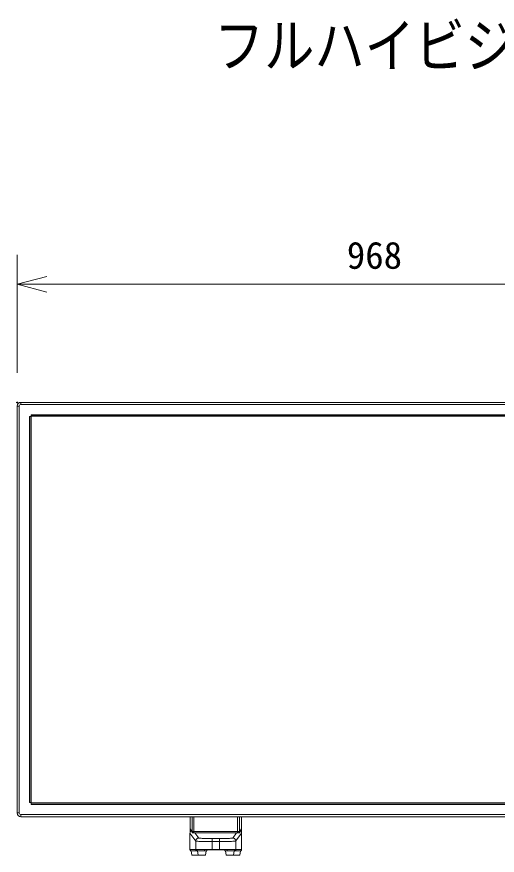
# Model space of a CAD drawing. Units: millimetres, scale not verified. Extents: x -63 to 62, y -56 to 57.
# Drawn here: x -48.9 to -16.3, y 0 to 56.8 of the extents above; entities that cross this region are included whole.
import ezdxf
from ezdxf.enums import TextEntityAlignment as Align

# ---------------------------------------------------------------- set-up
doc = ezdxf.new("R2010")
doc.units = ezdxf.units.MM
doc.header["$LTSCALE"] = 0.125
doc.header["$PDMODE"] = 32
doc.header["$PDSIZE"] = 0.0625
for name, color, linetype, lineweight in [('0-0_0', 7, 'Continuous', 9), ('0-5_GAIKEI', 1, 'Continuous', 18), ('0-6_SUNPO', 7, 'Continuous', 9)]:
    doc.layers.add(name, color=color, linetype=linetype, lineweight=lineweight)
doc.layers.add('0-2_MOJI1', color=7, linetype='Continuous')
doc.layers.add('0-4_Defpoints', color=7, linetype='Continuous')
doc.styles.add('ＭＳ ゴシック', font='')
doc.styles.get('ＭＳ ゴシック').set_extended_font_data('MS Gothic')

# ---------------------------------------------------------------- blocks, each defined once
blk = doc.blocks.new('_OPEN30')
at = {"layer": '0-0_0'}
blk.add_line((0, 0), (-1, 0), dxfattribs=at)
blk.add_lwpolyline([(-1, 0.26795), (0, 0), (-1, -0.26795)], dxfattribs=at)
blk = doc.blocks.new('D6')
at = {"layer": '0-4_Defpoints'}
for p in [(-7.5009, 42.0937), (-55.9009, 34.0937), (-7.5009, 34.0937)]:
    blk.add_point(p, dxfattribs=at)
at = {"layer": '0-6_SUNPO'}
for p, q in [((-55.9009, 36.0937), (-55.9009, 44.0937)), ((-7.5009, 36.0937), (-7.5009, 44.0937)), ((-53.9009, 42.0937), (-9.5009, 42.0937))]:
    blk.add_line(p, q, dxfattribs=at)
at = {"layer": '0-6_SUNPO', "xscale": 2, "yscale": 2, "rotation": 180}
blk.add_blockref('_OPEN30', (-55.9009, 42.0937), dxfattribs=at)
at = {"layer": '0-6_SUNPO', "xscale": 2, "yscale": 2}
blk.add_blockref('_OPEN30', (-7.5009, 42.0937), dxfattribs=at)
at = {"layer": '0-6_SUNPO', "style": 'ＭＳ ゴシック'}
blk.add_text('968', height=1.833, dxfattribs=at).set_placement((-33.5759, 42.5937), align=Align.BOTTOM_LEFT)

msp = doc.modelspace()

# ---------------------------------------------------------------- linework, layer by layer
at = {"layer": '0-5_GAIKEI', "color": 7}
for p, q in [((-48.5894, 30.6892), (-0.6877, 30.6892)), ((-48.8386, 30.44), (-48.8386, 2.8934)), ((-0.6877, 2.6442), (-48.5894, 2.6442))]:
    msp.add_line(p, q, dxfattribs=at)
at = {"layer": '0-5_GAIKEI'}
for p, q in [((-48.5894, 30.5482), (-48.5894, 30.6892)), ((-48.6975, 30.44), (-48.8386, 30.44)), ((-48.6975, 30.44), (-48.6975, 2.8934)), ((-0.6877, 30.5482), (-48.5894, 30.5482)), ((-48.0047, 29.7348), (-48.0047, 3.5976)), ((-48.0047, 29.734), (-47.927, 29.734)), ((-47.9274, 29.7281), (-47.9274, 3.6053)), ((-47.9005, 29.7511), (-1.3767, 29.7511)), ((-47.9005, 3.5823), (-47.9005, 29.7511)), ((-1.3929, 29.8554), (-47.8851, 29.8554)), ((-47.8833, 29.8203), (-47.8837, 29.8554)), ((-47.8833, 29.8203), (-47.8833, 29.7777)), ((-1.3997, 29.7781), (-47.8774, 29.7781)), ((-47.9696, 3.5994), (-48.0048, 3.5991)), ((-47.9696, 3.5994), (-47.927, 3.5994)), ((-1.3767, 3.5823), (-47.9005, 3.5823)), ((-47.8842, 3.478), (-1.392, 3.478)), ((-47.8833, 3.5557), (-47.8833, 3.478)), ((-1.3997, 3.5553), (-47.8774, 3.5553)), ((-48.6975, 2.8934), (-48.8386, 2.8934)), ((-48.5894, 2.7852), (-0.6877, 2.7852)), ((-48.5894, 2.7852), (-48.5894, 2.6442)), ((-37.13, 2.1102), (-37.1285, 2.3917)), ((-37.1286, 2.0873), (-37.127, 2.3442)), ((-37.1285, 2.3917), (-37.1264, 2.6442)), ((-37.127, 2.3442), (-37.1249, 2.5949)), ((-37.1249, 2.5949), (-37.1243, 2.6442)), ((-36.9917, 2.6442), (-36.9917, 1.6476)), ((-36.8668, 1.5419), (-36.8668, 2.6442)), ((-33.9103, 1.5419), (-33.9103, 2.6442)), ((-33.7854, 1.6476), (-33.7854, 2.6442)), ((-33.6528, 2.6442), (-33.6522, 2.5949)), ((-33.6524, 2.6442), (-33.6498, 2.3956)), ((-33.6522, 2.5949), (-33.6501, 2.3442)), ((-33.6501, 2.3442), (-33.6485, 2.0873)), ((-33.6498, 2.3956), (-33.6476, 2.1142)), ((-37.1308, 1.5742), (-37.1307, 1.828)), ((-37.1307, 1.828), (-37.13, 2.1102)), ((-37.1295, 1.8232), (-37.1307, 1.8232)), ((-37.1296, 1.8264), (-37.1286, 2.0873)), ((-37.1271, 1.8041), (-37.1296, 1.8264)), ((-37.1296, 1.8264), (-37.0133, 1.6714)), ((-37.1197, 1.783), (-37.1271, 1.8041)), ((-37.1096, 1.7664), (-37.1197, 1.783)), ((-36.9934, 1.6114), (-37.1096, 1.7664)), ((-33.6675, 1.7664), (-33.772, 1.6271)), ((-33.7638, 1.6714), (-33.6476, 1.8264)), ((-33.6675, 1.7664), (-33.6574, 1.783)), ((-33.6574, 1.783), (-33.6501, 1.8041)), ((-33.6501, 1.8041), (-33.6476, 1.8264)), ((-33.6485, 2.0873), (-33.6476, 1.8264)), ((-33.6476, 2.1142), (-33.6461, 1.8264)), ((-33.6461, 1.8274), (-33.6476, 1.8274)), ((-33.6461, 1.8264), (-33.6455, 1.5754)), ((-37.1345, 1.562), (-37.1383, 1.523)), ((-37.1383, 1.523), (-37.1373, 0.4238)), ((-37.1383, 1.523), (-36.7422, 0.9959)), ((-37.1231, 1.5995), (-37.1345, 1.562)), ((-37.1047, 1.6341), (-37.1231, 1.5995)), ((-37.0798, 1.6644), (-37.1047, 1.6341)), ((-37.051, 1.6882), (-37.0798, 1.6644)), ((-37.0133, 1.6764), (-37.0133, 1.6714)), ((-36.9917, 1.6476), (-37.0133, 1.6764)), ((-37.0133, 1.6714), (-37.0096, 1.6714)), ((-37.0108, 1.6491), (-37.0133, 1.6714)), ((-37.0035, 1.628), (-37.0108, 1.6491)), ((-36.9934, 1.6114), (-37.0035, 1.628)), ((-36.9925, 1.6102), (-36.9934, 1.6114)), ((-36.9925, 1.6453), (-36.9908, 1.6448)), ((-36.9908, 1.5449), (-36.9925, 1.5453)), ((-36.9917, 1.6476), (-36.988, 1.6467)), ((-36.9908, 1.6448), (-36.9858, 1.6444)), ((-36.9858, 1.5445), (-36.9908, 1.5449)), ((-36.988, 1.6467), (-36.9784, 1.6458)), ((-36.9858, 1.6444), (-36.9778, 1.644)), ((-36.9778, 1.5441), (-36.9858, 1.5445)), ((-36.9784, 1.6458), (-36.9633, 1.6449)), ((-36.9778, 1.644), (-36.9675, 1.6438)), ((-36.9675, 1.5438), (-36.9778, 1.5441)), ((-36.9675, 1.6438), (-36.9554, 1.6436)), ((-36.9554, 1.5436), (-36.9675, 1.5438)), ((-36.9633, 1.6449), (-36.9436, 1.6443)), ((-36.9554, 1.6436), (-36.9425, 1.6435)), ((-36.9425, 1.5436), (-36.9554, 1.5436)), ((-36.9436, 1.6443), (-36.9202, 1.6438)), ((-36.9425, 1.6435), (-36.9425, 1.5436)), ((-36.9425, 1.5436), (-36.8668, 1.5436)), ((-36.9202, 1.6438), (-36.8941, 1.6435)), ((-36.8941, 1.6435), (-36.8668, 1.6434)), ((-36.8668, 1.6419), (-33.9103, 1.6419)), ((-33.9103, 1.5419), (-36.8668, 1.5419)), ((-36.8023, 1.5419), (-36.5425, 1.1961)), ((-36.6838, 1.1373), (-36.7087, 1.107)), ((-36.6535, 1.1622), (-36.6838, 1.1373)), ((-36.619, 1.1808), (-36.6535, 1.1622)), ((-36.5815, 1.1922), (-36.619, 1.1808)), ((-36.5425, 1.1961), (-36.5815, 1.1922)), ((-36.5425, 1.1961), (-36.5334, 1.1924)), ((-36.5334, 1.1924), (-36.5117, 1.1888)), ((-36.5117, 1.1888), (-36.4777, 1.1853)), ((-36.4777, 1.1853), (-36.432, 1.182)), ((-36.432, 1.182), (-36.3752, 1.1789)), ((-36.3752, 1.1789), (-36.308, 1.176)), ((-36.308, 1.176), (-36.2314, 1.1735)), ((-36.2314, 1.1735), (-36.1466, 1.1713)), ((-36.1466, 1.1713), (-36.0546, 1.1695)), ((-36.0546, 1.1695), (-35.9569, 1.1681)), ((-35.9569, 1.1681), (-35.8547, 1.1671)), ((-35.8547, 1.1671), (-35.7495, 1.1665)), ((-35.7495, 1.1665), (-35.6428, 1.1664)), ((-35.6428, 1.1664), (-35.1343, 1.1669)), ((-35.1343, 1.1669), (-35.0276, 1.1672)), ((-35.0276, 1.1672), (-34.9224, 1.1679)), ((-34.9224, 1.1679), (-34.8203, 1.1691)), ((-34.8203, 1.1691), (-34.7225, 1.1707)), ((-34.7225, 1.1707), (-34.6305, 1.1727)), ((-34.6305, 1.1727), (-34.5457, 1.175)), ((-34.5457, 1.175), (-34.4691, 1.1777)), ((-34.4691, 1.1777), (-34.402, 1.1807)), ((-34.402, 1.1807), (-34.3451, 1.1839)), ((-34.3451, 1.1839), (-34.2994, 1.1873)), ((-34.2994, 1.1873), (-34.2654, 1.1909)), ((-34.2654, 1.1909), (-34.2438, 1.1945)), ((-34.2438, 1.1945), (-34.2346, 1.1982)), ((-34.2346, 1.1982), (-33.9768, 1.5419)), ((-34.2346, 1.1982), (-34.1956, 1.1944)), ((-34.1956, 1.1944), (-34.1581, 1.183)), ((-34.1581, 1.183), (-34.1235, 1.1646)), ((-34.1235, 1.1646), (-34.0932, 1.1397)), ((-34.0932, 1.1397), (-34.0683, 1.1094)), ((-34.0345, 0.9984), (-33.6385, 1.5262)), ((-33.883, 1.6435), (-33.9103, 1.6434)), ((-33.9103, 1.5436), (-33.822, 1.5436)), ((-33.857, 1.6438), (-33.883, 1.6435)), ((-33.8773, 1.6435), (-33.822, 1.6435)), ((-33.8335, 1.6443), (-33.857, 1.6438)), ((-33.8138, 1.6449), (-33.8335, 1.6443)), ((-33.822, 1.6435), (-33.8091, 1.6436)), ((-33.822, 1.6435), (-33.822, 1.5436)), ((-33.8091, 1.5436), (-33.822, 1.5436)), ((-33.7988, 1.6458), (-33.8138, 1.6449)), ((-33.8091, 1.6436), (-33.797, 1.6438)), ((-33.797, 1.5438), (-33.8091, 1.5436)), ((-33.7891, 1.6467), (-33.7988, 1.6458)), ((-33.797, 1.6438), (-33.7866, 1.644)), ((-33.7866, 1.5441), (-33.797, 1.5438)), ((-33.7854, 1.6476), (-33.7891, 1.6467)), ((-33.7866, 1.644), (-33.7787, 1.6444)), ((-33.7787, 1.5445), (-33.7866, 1.5441)), ((-33.7854, 1.6476), (-33.7638, 1.6764)), ((-33.7787, 1.6444), (-33.7737, 1.6448)), ((-33.7737, 1.5449), (-33.7787, 1.5445)), ((-33.7737, 1.6448), (-33.772, 1.6453)), ((-33.772, 1.5453), (-33.7737, 1.5449)), ((-33.772, 1.6453), (-33.772, 1.6654)), ((-33.772, 1.6328), (-33.7663, 1.6491)), ((-33.772, 1.6453), (-33.772, 1.5453)), ((-33.7638, 1.6714), (-33.7675, 1.6714)), ((-33.7663, 1.6491), (-33.7638, 1.6714)), ((-33.7638, 1.6764), (-33.7638, 1.6714)), ((-33.7247, 1.6901), (-33.6972, 1.6675)), ((-33.6972, 1.6675), (-33.6723, 1.6372)), ((-33.6723, 1.6372), (-33.6538, 1.6027)), ((-33.6538, 1.6027), (-33.6424, 1.5652)), ((-33.6424, 1.5652), (-33.6385, 1.5262)), ((-33.6385, 1.5262), (-33.6375, 0.427)), ((-36.7384, 1.0349), (-36.7422, 0.9959)), ((-36.7422, 0.9959), (-36.7417, 0.4245)), ((-36.7422, 0.9959), (-36.7311, 0.9914)), ((-36.7271, 1.0724), (-36.7384, 1.0349)), ((-36.7311, 0.9914), (-36.7046, 0.9869)), ((-36.7087, 1.107), (-36.7271, 1.0724)), ((-36.7046, 0.9869), (-36.6631, 0.9826)), ((-36.6631, 0.9826), (-36.6072, 0.9786)), ((-36.6072, 0.9786), (-36.5377, 0.9748)), ((-36.5377, 0.9748), (-36.4556, 0.9713)), ((-36.4556, 0.9713), (-36.3621, 0.9682)), ((-36.3621, 0.9682), (-36.2584, 0.9655)), ((-36.2584, 0.9655), (-36.146, 0.9633)), ((-35.9016, 0.9604), (-35.773, 0.9597)), ((-35.773, 0.9597), (-35.6426, 0.9595)), ((-35.6426, 0.9595), (-35.1341, 0.96)), ((-35.1341, 0.96), (-35.0037, 0.9604)), ((-35.0037, 0.9604), (-34.8752, 0.9613)), ((-34.8752, 0.9613), (-34.7503, 0.9628)), ((-34.7503, 0.9628), (-34.6308, 0.9647)), ((-34.6308, 0.9647), (-34.5184, 0.9671)), ((-34.5184, 0.9671), (-34.4147, 0.97)), ((-34.4147, 0.97), (-34.3211, 0.9733)), ((-34.3211, 0.9733), (-34.239, 0.9769)), ((-34.239, 0.9769), (-34.1696, 0.9808)), ((-34.1696, 0.9808), (-34.1137, 0.985)), ((-34.1137, 0.985), (-34.0722, 0.9893)), ((-34.0722, 0.9893), (-34.0457, 0.9938)), ((-34.0683, 1.1094), (-34.0498, 1.0749)), ((-34.0498, 1.0749), (-34.0384, 1.0374)), ((-34.0457, 0.9938), (-34.0345, 0.9984)), ((-34.0384, 1.0374), (-34.0345, 0.9984)), ((-34.0345, 0.9984), (-34.034, 0.4295)), ((-37.1373, 0.4238), (-36.7418, 0.4245)), ((-37.1353, 0.4043), (-37.1373, 0.4238)), ((-37.1296, 0.3855), (-37.1353, 0.4043)), ((-37.1203, 0.3683), (-37.1296, 0.3855)), ((-37.1078, 0.3531), (-37.1203, 0.3683)), ((-37.0927, 0.3407), (-37.1078, 0.3531)), ((-37.0754, 0.3315), (-37.0927, 0.3407)), ((-37.0566, 0.3259), (-37.0754, 0.3315)), ((-37.0371, 0.3242), (-37.0637, 0.3242)), ((-37.0637, 0.3242), (-37.0156, 0.0467)), ((-37.0396, 0.3242), (-37.0566, 0.3259)), ((-37.0371, 0.324), (-36.0023, 0.3259)), ((-37.0156, 0.0467), (-36.591, 0.0471)), ((-37.0008, 0.0343), (-36.526, 0.0347)), ((-36.7637, 0.3245), (-36.6482, 0.3246)), ((-36.7483, 0.4245), (-36.7484, 0.427)), ((-36.7464, 0.405), (-36.7484, 0.4245)), ((-35.3879, 0.427), (-36.7483, 0.427)), ((-36.7407, 0.3863), (-36.7464, 0.405)), ((-36.7417, 0.4245), (-36.7418, 0.4245)), ((-36.7417, 0.4258), (-36.7417, 0.427)), ((-36.7417, 0.4245), (-36.7417, 0.4258)), ((-36.7322, 0.4245), (-36.7417, 0.4245)), ((-36.7314, 0.369), (-36.7407, 0.3863)), ((-34.0339, 0.4295), (-36.7322, 0.4245)), ((-36.7189, 0.3539), (-36.7314, 0.369)), ((-36.7038, 0.3414), (-36.7189, 0.3539)), ((-36.6865, 0.3322), (-36.7038, 0.3414)), ((-36.6677, 0.3266), (-36.6865, 0.3322)), ((-36.6482, 0.3247), (-36.6677, 0.3266)), ((-36.6482, 0.3247), (-36.6484, 0.4247)), ((-35.6421, 0.4268), (-36.6418, 0.4247)), ((-36.6391, 0.3247), (-36.591, 0.0475)), ((-36.591, 0.0475), (-36.0867, 0.0479)), ((-36.5762, 0.035), (-36.1015, 0.0355)), ((-36.1484, 0.3254), (-36.3391, 0.3253)), ((-36.1486, 0.4256), (-36.1484, 0.3256)), ((-36.0391, 0.3255), (-36.0867, 0.0479)), ((-36.0025, 0.4259), (-36.0023, 0.3259)), ((-36.0024, 0.3955), (-34.7732, 0.3969)), ((-34.7732, 0.427), (-34.134, 0.427)), ((-34.7732, 0.427), (-34.7732, 0.327)), ((-34.5482, 0.327), (-34.7732, 0.327)), ((-34.7389, 0.327), (-34.691, 0.0494)), ((-34.691, 0.0494), (-33.7613, 0.0494)), ((-34.6762, 0.037), (-33.776, 0.037)), ((-34.6271, 0.427), (-34.6271, 0.327)), ((-34.5928, 0.4284), (-34.5928, 0.427)), ((-34.5485, 0.427), (-34.5485, 0.4285)), ((-34.5482, 0.327), (-34.3435, 0.327)), ((-34.4639, 0.427), (-34.4639, 0.4287)), ((-34.4139, 0.427), (-34.4139, 0.4288)), ((-33.7501, 0.327), (-34.3435, 0.327)), ((-34.3292, 0.427), (-34.3292, 0.4289)), ((-34.1389, 0.327), (-34.1867, 0.0494)), ((-34.1339, 0.4295), (-34.1339, 0.427)), ((-34.0339, 0.427), (-34.1339, 0.427)), ((-34.1273, 0.327), (-34.1273, 0.427)), ((-34.1273, 0.327), (-34.1078, 0.3289)), ((-34.1078, 0.3289), (-34.0891, 0.3346)), ((-34.0891, 0.3346), (-34.0718, 0.3438)), ((-34.0718, 0.3438), (-34.0566, 0.3563)), ((-34.0566, 0.3563), (-34.0442, 0.3714)), ((-34.0442, 0.3714), (-34.035, 0.3887)), ((-34.035, 0.3887), (-34.0293, 0.4075)), ((-34.0339, 0.4295), (-34.0339, 0.427)), ((-34.0339, 0.427), (-33.6375, 0.427)), ((-34.0293, 0.4075), (-34.0273, 0.427)), ((-33.7134, 0.327), (-33.7613, 0.0494)), ((-33.7134, 0.327), (-33.7501, 0.327)), ((-33.7375, 0.327), (-33.718, 0.3289)), ((-33.718, 0.3289), (-33.6992, 0.3346)), ((-33.6992, 0.3346), (-33.6819, 0.3438)), ((-33.6819, 0.3438), (-33.6668, 0.3563)), ((-33.6668, 0.3563), (-33.6543, 0.3714)), ((-33.6543, 0.3714), (-33.6451, 0.3887)), ((-33.6451, 0.3887), (-33.6394, 0.4075)), ((-33.6394, 0.4075), (-33.6375, 0.427))]:
    msp.add_line(p, q, dxfattribs=at)
for points in [[(-36.9925, 1.6486), (-36.9925, 1.6453), (-36.9925, 1.5453)], [(-35.6428, 1.1664), (-35.6426, 0.9595), (-35.6421, 0.4265)], [(-35.1343, 1.1669), (-35.1341, 0.96), (-35.1336, 0.4275)], [(-36.146, 0.9633), (-36.0265, 0.9616), (-35.9016, 0.9604)]]:
    msp.add_lwpolyline(points, dxfattribs=at)
at = {"layer": '0-5_GAIKEI', "color": 7}
for centre, start, end in [((-48.5894, 30.44), 90, 180), ((-48.5894, 2.8934), 180, 270)]:
    msp.add_arc(centre, 0.2492, start, end, dxfattribs=at)
at = {"layer": '0-5_GAIKEI'}
for centre, radius, start, end in [((-48.5894, 30.44), 0.1081, 90, 180), ((-48.5894, 2.8934), 0.1081, 180, 270), ((-37.0008, 0.0493), 0.015, 189.8347, 270.05229), ((-36.5762, 0.05), 0.015, 189.8347, 270.05229), ((-36.526, 0.0497), 0.015, 270.05229, 280.71668), ((-36.1015, 0.0505), 0.015, 270.05229, 350.26989), ((-34.6762, 0.052), 0.015, 189.78238, 269.99997), ((-34.2015, 0.052), 0.015, 269.99997, 350.21756), ((-33.776, 0.052), 0.015, 269.99997, 350.21756)]:
    msp.add_arc(centre, radius, start, end, dxfattribs=at)

# ---------------------------------------------------------------- block references
at = {"layer": '0-6_SUNPO'}
msp.add_blockref('D6', (7.0624, -3.4125), dxfattribs=at)

# ---------------------------------------------------------------- texts
at = {"layer": '0-2_MOJI1', "style": 'ＭＳ ゴシック', "width": 0.85}
msp.add_text('フルハイビジョン液晶ディスプレイ据置きスタンド付', height=2.933, dxfattribs=at).set_placement((-35.5132, 52.5021), align=Align.BOTTOM_LEFT)

doc.saveas('drawing.dxf')
